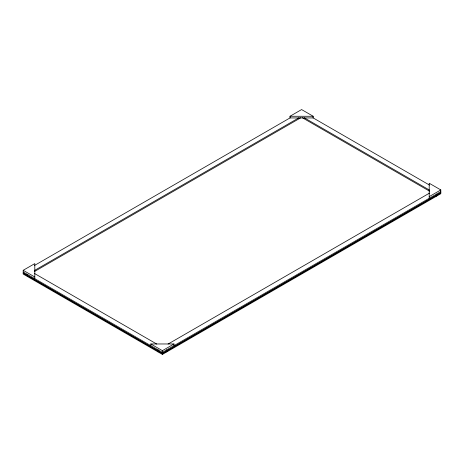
<?xml version="1.0" encoding="UTF-8"?>
<svg xmlns="http://www.w3.org/2000/svg" width="464" height="464" viewBox="0 0 464 464"><rect width="100%" height="100%" fill="white"/><g stroke="black" fill="none" stroke-linecap="round" stroke-linejoin="round"><path stroke-width="0.7" d="M429.2 198.302L429.2 183.234L440.8 189.933L440.8 193.703L162.4 354.432L23.2 274.067L23.2 270.297L34.8 263.604L34.8 278.673M290 116.267L301.6 109.568L313.2 116.267L313.2 117.937L290 117.937L290 116.267L313.2 116.267M34.487 265.46L290.313 117.757M34.446 270.5L299.054 117.734M34.446 271.55L300.933 117.694M168.084 344.039L429.554 193.076M150.8 345.645L150.8 343.969L162.4 350.668L174 343.969L174 345.645M429.2 196.632L440.8 189.933M440.8 191.609L162.4 352.338L23.2 271.974M440.8 192.653L162.4 353.388L23.2 273.018M440.8 192.914L162.4 353.649L23.2 273.284M150.8 343.969L174 343.969M312.887 117.757L429.513 185.09M304.146 117.734L429.554 190.136M302.267 117.694L429.554 191.185M34.446 273.447L156.716 344.039M23.2 270.297L34.8 276.996M436.45 194.12L436.45 196.214M166.75 349.827L166.75 351.921M162.4 350.668L162.4 354.432M158.05 349.827L158.05 351.921M27.55 274.485L27.55 276.579"/></g></svg>
